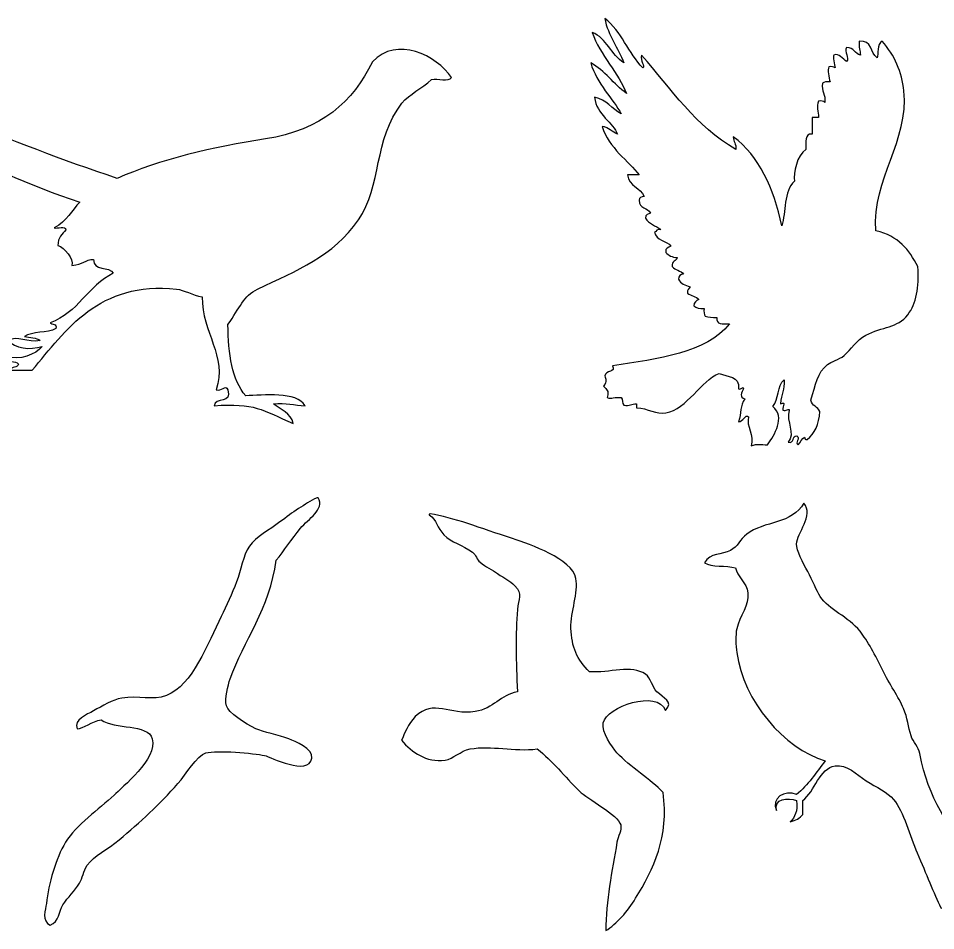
# Model space of a CAD drawing. Header units: centimetres. Extents: x -64 to 65, y -66 to 66.
# Drawn here: x -11.99 to -0.64, y 54.64 to 65.93 of the extents above; entities that cross this region are included whole.
import ezdxf

# ---------------------------------------------------------------- set-up
doc = ezdxf.new("R2010")
doc.units = ezdxf.units.CM
doc.header["$MEASUREMENT"] = 0
doc.layers.add('Layer 1', color=7, linetype='Continuous')

msp = doc.modelspace()

# ---------------------------------------------------------------- linework, layer by layer
at = {"layer": 'Layer 1'}
for points, knots in [([(-4.49535, 65.37902), (-4.56793, 65.56891), (-4.68858, 65.71075), (-4.73157, 65.93023), (-4.73157, 65.93023), (-4.52533, 65.77426), (-4.43825, 65.49909), (-4.25913, 65.31603), (-4.25913, 65.31603), (-4.23294, 65.33815), (-4.29612, 65.40411), (-4.27487, 65.47354), (-4.27487, 65.47354), (-3.91197, 65.05949), (-3.60209, 64.59245), (-3.10946, 64.3081), (-3.10946, 64.3081), (-3.09978, 64.38078), (-3.14483, 64.39875), (-3.14092, 64.46558), (-3.14092, 64.46558), (-2.81887, 64.22068), (-2.63975, 63.83286), (-2.54246, 63.36314), (-2.54246, 63.36314), (-2.48753, 63.52702), (-2.51801, 63.79192), (-2.38498, 63.91435), (-2.38498, 63.91435), (-2.39427, 64.01801), (-2.3573, 64.23587), (-2.24327, 64.30808), (-2.24327, 64.30808), (-2.24023, 64.39425), (-2.26388, 64.50718), (-2.1645, 64.49707), (-2.1645, 64.49707), (-2.1645, 64.56531), (-2.1645, 64.63357), (-2.1645, 64.7018), (-2.1645, 64.7018), (-2.13828, 64.7018), (-2.11201, 64.7018), (-2.08579, 64.7018), (-2.08579, 64.7018), (-2.08288, 64.77977), (-2.12132, 64.84071), (-2.08579, 64.90653), (-2.08579, 64.90653), (-2.04925, 64.91156), (-2.02533, 64.90402), (-2.007, 64.89079), (-2.007, 64.89079), (-1.99914, 64.98795), (-2.05066, 65.02565), (-2.03851, 65.12704), (-2.03851, 65.12704), (-2.01991, 65.14516), (-1.98284, 65.14485), (-1.944, 65.14281), (-1.944, 65.14281), (-1.95821, 65.20369), (-1.97543, 65.28584), (-1.9598, 65.3318), (-1.9598, 65.3318), (-1.92329, 65.3368), (-1.89929, 65.32926), (-1.88103, 65.31603), (-1.88103, 65.31603), (-1.89167, 65.35352), (-1.91222, 65.46211), (-1.89677, 65.47354), (-1.89677, 65.47354), (-1.83615, 65.51029), (-1.78652, 65.42163), (-1.73926, 65.39477), (-1.73926, 65.39477), (-1.69968, 65.43689), (-1.77514, 65.52217), (-1.73926, 65.56802), (-1.73926, 65.56802), (-1.6456, 65.57244), (-1.63792, 65.49089), (-1.56604, 65.47354), (-1.56604, 65.47354), (-1.57382, 65.52876), (-1.58951, 65.57604), (-1.58184, 65.64679), (-1.58184, 65.64679), (-1.4228, 65.66407), (-1.44463, 65.5005), (-1.36136, 65.44206), (-1.36136, 65.44206), (-1.34332, 65.47984), (-1.36914, 65.61864), (-1.29834, 65.64679), (-1.29834, 65.64679), (-1.14441, 65.47394), (-1.05469, 65.2655), (-1.03061, 65.03259), (-1.03061, 65.03259), (-0.9661, 64.40754), (-1.4196, 63.95383), (-1.37711, 63.30018), (-1.37711, 63.30018), (-1.09271, 63.23835), (-0.96828, 63.06391), (-0.85736, 62.8592), (-0.85736, 62.8592), (-0.83916, 62.5975), (-0.87324, 62.40351), (-0.98338, 62.26074), (-0.98338, 62.26074), (-1.10797, 62.09926), (-1.29411, 62.11525), (-1.5031, 62.00875), (-1.5031, 62.00875), (-1.61412, 61.95218), (-1.68368, 61.82709), (-1.77083, 61.75676), (-1.77083, 61.75676), (-1.83343, 61.70625), (-1.92752, 61.68371), (-1.97556, 61.64651), (-1.97556, 61.64651), (-2.10341, 61.5475), (-2.11844, 61.39431), (-2.18032, 61.20553), (-2.18032, 61.20553), (-2.16802, 61.1338), (-2.09523, 61.12261), (-2.07007, 61.06379), (-2.07007, 61.06379), (-2.07788, 60.90364), (-2.1336, 60.79135), (-2.22752, 60.71732), (-2.22752, 60.71732), (-2.25435, 60.71153), (-2.25726, 60.7296), (-2.25903, 60.74883), (-2.25903, 60.74883), (-2.2952, 60.72724), (-2.30967, 60.68395), (-2.33777, 60.65432), (-2.33777, 60.65432), (-2.38516, 60.67628), (-2.30504, 60.73584), (-2.35357, 60.76457), (-2.35357, 60.76457), (-2.41871, 60.76674), (-2.3782, 60.66323), (-2.46382, 60.6858), (-2.46382, 60.6858), (-2.36542, 60.79185), (-2.49451, 60.94155), (-2.44805, 61.07955), (-2.44805, 61.07955), (-2.45038, 61.11469), (-2.48776, 61.0591), (-2.52682, 61.07955), (-2.52682, 61.07955), (-2.5369, 61.14387), (-2.47777, 61.18911), (-2.55828, 61.15829), (-2.55828, 61.15829), (-2.54092, 61.28852), (-2.50669, 61.32781), (-2.51108, 61.45753), (-2.51108, 61.45753), (-2.5989, 61.38787), (-2.5782, 61.20969), (-2.65279, 61.1268), (-2.65279, 61.1268), (-2.49153, 60.9935), (-2.63414, 60.77231), (-2.71579, 60.65433), (-2.71579, 60.65433), (-2.80466, 60.64991), (-2.83655, 60.67269), (-2.92052, 60.63859), (-2.92052, 60.63859), (-2.87805, 60.76681), (-2.98571, 60.88595), (-2.95203, 61.0008), (-2.95203, 61.0008), (-2.99082, 61.03856), (-3.02106, 60.93415), (-3.078, 60.93783), (-3.078, 60.93783), (-3.03392, 61.04903), (-3.06432, 61.13743), (-2.99923, 61.2213), (-2.99923, 61.2213), (-3.06765, 61.23426), (-3.0395, 61.30221), (-3.01503, 61.34729), (-3.01503, 61.34729), (-3.01881, 61.38788), (-3.04207, 61.32565), (-3.078, 61.34729), (-3.078, 61.34729), (-3.05482, 61.51218), (-3.22159, 61.48715), (-3.31422, 61.53628), (-3.31422, 61.53628), (-3.54308, 61.44902), (-3.71041, 61.09313), (-3.97568, 61.04804), (-3.97568, 61.04804), (-4.09443, 61.02785), (-4.19645, 61.10508), (-4.33789, 61.11104), (-4.33789, 61.11104), (-4.33789, 61.12681), (-4.33789, 61.14253), (-4.33789, 61.15829), (-4.33789, 61.15829), (-4.40083, 61.16353), (-4.42533, 61.13022), (-4.4954, 61.14255), (-4.4954, 61.14255), (-4.51725, 61.16268), (-4.505, 61.21692), (-4.52686, 61.23706), (-4.52686, 61.23706), (-4.60594, 61.24741), (-4.65402, 61.21724), (-4.70014, 61.23706), (-4.70014, 61.23706), (-4.68135, 61.33668), (-4.704, 61.32466), (-4.74739, 61.3788), (-4.74739, 61.3788), (-4.69466, 61.44225), (-4.72532, 61.46749), (-4.73159, 61.50479), (-4.73159, 61.50479), (-4.72582, 61.57768), (-4.58408, 61.54474), (-4.63708, 61.63078), (-4.63708, 61.63078), (-4.06817, 61.71804), (-3.47746, 61.7836), (-3.1882, 62.1505), (-3.1882, 62.1505), (-3.26866, 62.14878), (-3.35875, 62.1374), (-3.34571, 62.22924), (-3.34571, 62.22924), (-3.40307, 62.22437), (-3.44818, 62.23175), (-3.48742, 62.24501), (-3.48742, 62.24501), (-3.5056, 62.26361), (-3.50528, 62.30068), (-3.50322, 62.33949), (-3.50322, 62.33949), (-3.56484, 62.33036), (-3.59463, 62.35304), (-3.62921, 62.37098), (-3.62921, 62.37098), (-3.62905, 62.4181), (-3.60093, 62.43715), (-3.56621, 62.44975), (-3.56621, 62.44975), (-3.60246, 62.48698), (-3.66276, 62.50013), (-3.70792, 62.52846), (-3.70792, 62.52846), (-3.72144, 62.5787), (-3.68315, 62.57717), (-3.67646, 62.60723), (-3.67646, 62.60723), (-3.73313, 62.6293), (-3.79513, 62.64607), (-3.81817, 62.70171), (-3.81817, 62.70171), (-3.81626, 62.74179), (-3.79528, 62.76278), (-3.75517, 62.76471), (-3.75517, 62.76471), (-3.78853, 62.81009), (-3.86397, 62.81342), (-3.89693, 62.85919), (-3.89693, 62.85919), (-3.90857, 62.92859), (-3.84597, 62.9237), (-3.83393, 62.96944), (-3.83393, 62.96944), (-3.90002, 62.97161), (-3.94169, 62.99815), (-3.97564, 63.03244), (-3.97564, 63.03244), (-3.9885, 63.09255), (-3.94209, 63.0934), (-3.91264, 63.11121), (-3.91264, 63.11121), (-3.96569, 63.18413), (-4.09795, 63.17791), (-4.11737, 63.28443), (-4.11737, 63.28443), (-4.08734, 63.29112), (-4.08885, 63.32944), (-4.03863, 63.31592), (-4.03863, 63.31592), (-4.10028, 63.3645), (-4.18452, 63.39051), (-4.22762, 63.45766), (-4.22762, 63.45766), (-4.23495, 63.50703), (-4.18804, 63.50208), (-4.16462, 63.52066), (-4.16462, 63.52066), (-4.19867, 63.58633), (-4.30887, 63.57591), (-4.30633, 63.67817), (-4.30633, 63.67817), (-4.31115, 63.71971), (-4.27344, 63.71878), (-4.24336, 63.7254), (-4.24336, 63.7254), (-4.28503, 63.84123), (-4.43793, 63.84584), (-4.44809, 63.99316), (-4.44809, 63.99316), (-4.40084, 63.99316), (-4.35358, 63.99316), (-4.30633, 63.99316), (-4.30633, 63.99316), (-4.43047, 64.15784), (-4.68505, 64.32836), (-4.76308, 64.59162), (-4.76308, 64.59162), (-4.67762, 64.58257), (-4.64338, 64.52235), (-4.57406, 64.49714), (-4.57406, 64.49714), (-4.61952, 64.63549), (-4.8365, 64.73863), (-4.85756, 64.95386), (-4.85756, 64.95386), (-4.70984, 64.92309), (-4.64555, 64.80884), (-4.5268, 64.74913), (-4.5268, 64.74913), (-4.62435, 64.92463), (-4.83308, 65.12526), (-4.90478, 65.3791), (-4.90478, 65.3791), (-4.72695, 65.2839), (-4.62101, 65.11692), (-4.4638, 65.00112), (-4.4638, 65.00112), (-4.55423, 65.24144), (-4.7867, 65.47615), (-4.88904, 65.75709), (-4.88904, 65.75709), (-4.70413, 65.68472), (-4.65524, 65.47636), (-4.49535, 65.37902)], [0, 0, 0, 0, 0.01098901, 0.01098901, 0.01098901, 0.01098901, 0.02197802, 0.02197802, 0.02197802, 0.02197802, 0.03296703, 0.03296703, 0.03296703, 0.03296703, 0.04395604, 0.04395604, 0.04395604, 0.04395604, 0.05494505, 0.05494505, 0.05494505, 0.05494505, 0.06593407, 0.06593407, 0.06593407, 0.06593407, 0.07692308, 0.07692308, 0.07692308, 0.07692308, 0.08791209, 0.08791209, 0.08791209, 0.08791209, 0.0989011, 0.0989011, 0.0989011, 0.0989011, 0.10989011, 0.10989011, 0.10989011, 0.10989011, 0.12087912, 0.12087912, 0.12087912, 0.12087912, 0.13186813, 0.13186813, 0.13186813, 0.13186813, 0.14285714, 0.14285714, 0.14285714, 0.14285714, 0.15384615, 0.15384615, 0.15384615, 0.15384615, 0.16483516, 0.16483516, 0.16483516, 0.16483516, 0.17582418, 0.17582418, 0.17582418, 0.17582418, 0.18681319, 0.18681319, 0.18681319, 0.18681319, 0.1978022, 0.1978022, 0.1978022, 0.1978022, 0.20879121, 0.20879121, 0.20879121, 0.20879121, 0.21978022, 0.21978022, 0.21978022, 0.21978022, 0.23076923, 0.23076923, 0.23076923, 0.23076923, 0.24175824, 0.24175824, 0.24175824, 0.24175824, 0.25274725, 0.25274725, 0.25274725, 0.25274725, 0.26373626, 0.26373626, 0.26373626, 0.26373626, 0.27472527, 0.27472527, 0.27472527, 0.27472527, 0.28571429, 0.28571429, 0.28571429, 0.28571429, 0.2967033, 0.2967033, 0.2967033, 0.2967033, 0.30769231, 0.30769231, 0.30769231, 0.30769231, 0.31868132, 0.31868132, 0.31868132, 0.31868132, 0.32967033, 0.32967033, 0.32967033, 0.32967033, 0.34065934, 0.34065934, 0.34065934, 0.34065934, 0.35164835, 0.35164835, 0.35164835, 0.35164835, 0.36263736, 0.36263736, 0.36263736, 0.36263736, 0.37362637, 0.37362637, 0.37362637, 0.37362637, 0.38461538, 0.38461538, 0.38461538, 0.38461538, 0.3956044, 0.3956044, 0.3956044, 0.3956044, 0.40659341, 0.40659341, 0.40659341, 0.40659341, 0.41758242, 0.41758242, 0.41758242, 0.41758242, 0.42857143, 0.42857143, 0.42857143, 0.42857143, 0.43956044, 0.43956044, 0.43956044, 0.43956044, 0.45054945, 0.45054945, 0.45054945, 0.45054945, 0.46153846, 0.46153846, 0.46153846, 0.46153846, 0.47252747, 0.47252747, 0.47252747, 0.47252747, 0.48351648, 0.48351648, 0.48351648, 0.48351648, 0.49450549, 0.49450549, 0.49450549, 0.49450549, 0.50549451, 0.50549451, 0.50549451, 0.50549451, 0.51648352, 0.51648352, 0.51648352, 0.51648352, 0.52747253, 0.52747253, 0.52747253, 0.52747253, 0.53846154, 0.53846154, 0.53846154, 0.53846154, 0.54945055, 0.54945055, 0.54945055, 0.54945055, 0.56043956, 0.56043956, 0.56043956, 0.56043956, 0.57142857, 0.57142857, 0.57142857, 0.57142857, 0.58241758, 0.58241758, 0.58241758, 0.58241758, 0.59340659, 0.59340659, 0.59340659, 0.59340659, 0.6043956, 0.6043956, 0.6043956, 0.6043956, 0.61538462, 0.61538462, 0.61538462, 0.61538462, 0.62637363, 0.62637363, 0.62637363, 0.62637363, 0.63736264, 0.63736264, 0.63736264, 0.63736264, 0.64835165, 0.64835165, 0.64835165, 0.64835165, 0.65934066, 0.65934066, 0.65934066, 0.65934066, 0.67032967, 0.67032967, 0.67032967, 0.67032967, 0.68131868, 0.68131868, 0.68131868, 0.68131868, 0.69230769, 0.69230769, 0.69230769, 0.69230769, 0.7032967, 0.7032967, 0.7032967, 0.7032967, 0.71428571, 0.71428571, 0.71428571, 0.71428571, 0.72527473, 0.72527473, 0.72527473, 0.72527473, 0.73626374, 0.73626374, 0.73626374, 0.73626374, 0.74725275, 0.74725275, 0.74725275, 0.74725275, 0.75824176, 0.75824176, 0.75824176, 0.75824176, 0.76923077, 0.76923077, 0.76923077, 0.76923077, 0.78021978, 0.78021978, 0.78021978, 0.78021978, 0.79120879, 0.79120879, 0.79120879, 0.79120879, 0.8021978, 0.8021978, 0.8021978, 0.8021978, 0.81318681, 0.81318681, 0.81318681, 0.81318681, 0.82417582, 0.82417582, 0.82417582, 0.82417582, 0.83516484, 0.83516484, 0.83516484, 0.83516484, 0.84615385, 0.84615385, 0.84615385, 0.84615385, 0.85714286, 0.85714286, 0.85714286, 0.85714286, 0.86813187, 0.86813187, 0.86813187, 0.86813187, 0.87912088, 0.87912088, 0.87912088, 0.87912088, 0.89010989, 0.89010989, 0.89010989, 0.89010989, 0.9010989, 0.9010989, 0.9010989, 0.9010989, 0.91208791, 0.91208791, 0.91208791, 0.91208791, 0.92307692, 0.92307692, 0.92307692, 0.92307692, 0.93406593, 0.93406593, 0.93406593, 0.93406593, 0.94505495, 0.94505495, 0.94505495, 0.94505495, 0.95604396, 0.95604396, 0.95604396, 0.95604396, 0.96703297, 0.96703297, 0.96703297, 0.96703297, 0.97802198, 0.97802198, 0.97802198, 0.97802198, 1, 1, 1, 1]), ([(-13.69915, 64.85522), (-13.99683, 65.07943), (-14.5069, 65.09125), (-14.84898, 65.27112), (-14.84898, 65.27112), (-13.31183, 65.00601), (-12.12266, 64.39294), (-10.76331, 63.95), (-10.76331, 63.95), (-10.25354, 64.17849), (-9.56583, 64.34206), (-8.92837, 64.43929), (-8.92837, 64.43929), (-8.2422, 64.54396), (-7.84048, 64.89768), (-7.60731, 65.39343), (-7.60731, 65.39343), (-7.30195, 65.7149), (-6.81142, 65.47188), (-6.62867, 65.19772), (-6.62867, 65.19772), (-6.66264, 65.14192), (-6.79898, 65.18859), (-6.87336, 65.17325), (-6.87336, 65.17325), (-6.99427, 65.06244), (-7.14996, 64.99317), (-7.24031, 64.87967), (-7.24031, 64.87967), (-7.59411, 64.43517), (-7.48854, 63.85452), (-7.77858, 63.43624), (-7.77858, 63.43624), (-8.0941, 62.98108), (-8.53817, 62.81397), (-9.02625, 62.57992), (-9.02625, 62.57992), (-9.20342, 62.49499), (-9.24575, 62.34941), (-9.39331, 62.13955), (-9.39331, 62.13955), (-9.39162, 61.77424), (-9.3437, 61.45521), (-9.1731, 61.2588), (-9.1731, 61.2588), (-8.96212, 61.26769), (-8.53966, 61.31553), (-8.4392, 61.13646), (-8.4392, 61.13646), (-8.57181, 61.14244), (-8.67722, 61.1757), (-8.83057, 61.16093), (-8.83057, 61.16093), (-8.74336, 61.08502), (-8.61401, 61.05126), (-8.58594, 60.91627), (-8.58594, 60.91627), (-8.96911, 61.08608), (-9.06732, 61.1718), (-9.56455, 61.13646), (-9.56455, 61.13646), (-9.55233, 61.24655), (-9.34114, 61.15773), (-9.39331, 61.33217), (-9.39331, 61.33217), (-9.42342, 61.40652), (-9.47739, 61.30566), (-9.5401, 61.33217), (-9.5401, 61.33217), (-9.39722, 61.75151), (-9.71943, 62.04358), (-9.71136, 62.48202), (-9.71136, 62.48202), (-9.83495, 62.50335), (-9.93843, 62.5705), (-10.02934, 62.57986), (-10.02934, 62.57986), (-10.99168, 62.67926), (-11.39864, 62.07136), (-11.8153, 61.57682), (-11.8153, 61.57682), (-11.90507, 61.57682), (-11.99469, 61.57682), (-12.08449, 61.57682), (-12.08449, 61.57682), (-12.07772, 61.62714), (-11.99334, 61.59984), (-11.98657, 61.65019), (-11.98657, 61.65019), (-12.01168, 61.70668), (-12.1504, 61.6495), (-12.13336, 61.74806), (-12.13336, 61.74806), (-11.97802, 61.68853), (-11.76924, 61.77092), (-11.69301, 61.8704), (-11.69301, 61.8704), (-11.84266, 61.82209), (-12.0353, 61.8455), (-12.10891, 61.94377), (-12.10891, 61.94377), (-12.00974, 62.00933), (-11.8674, 61.90879), (-11.71746, 61.94377), (-11.71746, 61.94377), (-11.7603, 61.98245), (-11.84782, 61.97653), (-11.91323, 61.99274), (-11.91323, 61.99274), (-11.81523, 62.05788), (-11.62819, 62.03391), (-11.52178, 62.09058), (-11.52178, 62.09058), (-11.50487, 62.15633), (-11.57234, 62.13783), (-11.59518, 62.16395), (-11.59518, 62.16395), (-11.24799, 62.28161), (-11.12761, 62.6261), (-10.8123, 62.77556), (-10.8123, 62.77556), (-10.85921, 62.86726), (-11.06553, 62.79956), (-11.05688, 62.94685), (-11.05688, 62.94685), (-11.16054, 62.94838), (-11.18362, 62.88327), (-11.32607, 62.87348), (-11.32607, 62.87348), (-11.29421, 62.9501), (-11.42296, 63.09774), (-11.49733, 63.11811), (-11.49733, 63.11811), (-11.50066, 63.21931), (-11.44166, 63.25821), (-11.39941, 63.31382), (-11.39941, 63.31382), (-11.40245, 63.36785), (-11.50321, 63.32422), (-11.54623, 63.33829), (-11.54623, 63.33829), (-11.37758, 63.42396), (-11.33263, 63.55202), (-11.22817, 63.65635), (-11.22817, 63.65635), (-12.50341, 64.06923), (-13.48459, 64.77617), (-14.87347, 65.07531), (-14.87347, 65.07531), (-14.49126, 65.09054), (-14.06544, 64.93751), (-13.69915, 64.85522)], [0, 0, 0, 0, 0.02564103, 0.02564103, 0.02564103, 0.02564103, 0.05128205, 0.05128205, 0.05128205, 0.05128205, 0.07692308, 0.07692308, 0.07692308, 0.07692308, 0.1025641, 0.1025641, 0.1025641, 0.1025641, 0.12820513, 0.12820513, 0.12820513, 0.12820513, 0.15384615, 0.15384615, 0.15384615, 0.15384615, 0.17948718, 0.17948718, 0.17948718, 0.17948718, 0.20512821, 0.20512821, 0.20512821, 0.20512821, 0.23076923, 0.23076923, 0.23076923, 0.23076923, 0.25641026, 0.25641026, 0.25641026, 0.25641026, 0.28205128, 0.28205128, 0.28205128, 0.28205128, 0.30769231, 0.30769231, 0.30769231, 0.30769231, 0.33333333, 0.33333333, 0.33333333, 0.33333333, 0.35897436, 0.35897436, 0.35897436, 0.35897436, 0.38461538, 0.38461538, 0.38461538, 0.38461538, 0.41025641, 0.41025641, 0.41025641, 0.41025641, 0.43589744, 0.43589744, 0.43589744, 0.43589744, 0.46153846, 0.46153846, 0.46153846, 0.46153846, 0.48717949, 0.48717949, 0.48717949, 0.48717949, 0.51282051, 0.51282051, 0.51282051, 0.51282051, 0.53846154, 0.53846154, 0.53846154, 0.53846154, 0.56410256, 0.56410256, 0.56410256, 0.56410256, 0.58974359, 0.58974359, 0.58974359, 0.58974359, 0.61538462, 0.61538462, 0.61538462, 0.61538462, 0.64102564, 0.64102564, 0.64102564, 0.64102564, 0.66666667, 0.66666667, 0.66666667, 0.66666667, 0.69230769, 0.69230769, 0.69230769, 0.69230769, 0.71794872, 0.71794872, 0.71794872, 0.71794872, 0.74358974, 0.74358974, 0.74358974, 0.74358974, 0.76923077, 0.76923077, 0.76923077, 0.76923077, 0.79487179, 0.79487179, 0.79487179, 0.79487179, 0.82051282, 0.82051282, 0.82051282, 0.82051282, 0.84615385, 0.84615385, 0.84615385, 0.84615385, 0.87179487, 0.87179487, 0.87179487, 0.87179487, 0.8974359, 0.8974359, 0.8974359, 0.8974359, 0.92307692, 0.92307692, 0.92307692, 0.92307692, 0.94871795, 0.94871795, 0.94871795, 0.94871795, 1, 1, 1, 1]), ([(-8.27619, 59.99827), (-8.19536, 59.84719), (-8.39949, 59.73752), (-8.49733, 59.61917), (-8.49733, 59.61917), (-8.60517, 59.4887), (-8.70114, 59.33535), (-8.79745, 59.22428), (-8.79745, 59.22428), (-8.87354, 58.62722), (-9.20369, 58.2264), (-9.36612, 57.75526), (-9.36612, 57.75526), (-9.39369, 57.67512), (-9.43893, 57.51343), (-9.41348, 57.42353), (-9.41348, 57.42353), (-9.38972, 57.33947), (-9.17842, 57.19861), (-9.05021, 57.13921), (-9.05021, 57.13921), (-8.96128, 57.09804), (-8.76623, 57.06269), (-8.6395, 57.01284), (-8.6395, 57.01284), (-8.56306, 56.98276), (-8.33634, 56.89526), (-8.35518, 56.77591), (-8.35518, 56.77591), (-8.39227, 56.54067), (-8.87572, 56.79507), (-8.93964, 56.8075), (-8.93964, 56.8075), (-9.07651, 56.83417), (-9.52778, 56.87896), (-9.66624, 56.83909), (-9.66624, 56.83909), (-9.78215, 56.8057), (-9.91101, 56.57649), (-10.01374, 56.45997), (-10.01374, 56.45997), (-10.24144, 56.20174), (-10.48086, 55.98211), (-10.74039, 55.76494), (-10.74039, 55.76494), (-10.8793, 55.64871), (-11.05384, 55.5673), (-11.13528, 55.44903), (-11.13528, 55.44903), (-11.1832, 55.37942), (-11.1932, 55.29031), (-11.23008, 55.22789), (-11.23008, 55.22789), (-11.2894, 55.12724), (-11.37761, 55.05549), (-11.4354, 54.95936), (-11.4354, 54.95936), (-11.48424, 54.87811), (-11.48215, 54.75515), (-11.59336, 54.70663), (-11.59336, 54.70663), (-11.70398, 54.75941), (-11.64958, 54.90274), (-11.64077, 54.97516), (-11.64077, 54.97516), (-11.61085, 55.22101), (-11.52501, 55.53338), (-11.40384, 55.73338), (-11.40384, 55.73338), (-11.27369, 55.94817), (-10.98852, 56.13965), (-10.80358, 56.31784), (-10.80358, 56.31784), (-10.71016, 56.40782), (-10.25875, 56.77187), (-10.32968, 57.01285), (-10.32968, 57.01285), (-10.38694, 57.20732), (-10.79749, 57.12503), (-10.96156, 57.24981), (-10.96156, 57.24981), (-11.0712, 57.23076), (-11.18579, 57.14025), (-11.26165, 57.13924), (-11.26165, 57.13924), (-11.30121, 57.25124), (-11.14338, 57.3122), (-11.05628, 57.36038), (-11.05628, 57.36038), (-10.94957, 57.41946), (-10.81942, 57.50019), (-10.7088, 57.51834), (-10.7088, 57.51834), (-10.49906, 57.55276), (-10.32335, 57.48556), (-10.15595, 57.54993), (-10.15595, 57.54993), (-9.83104, 57.67487), (-9.64245, 58.19964), (-9.47674, 58.52929), (-9.47674, 58.52929), (-9.41083, 58.66034), (-9.34498, 58.80837), (-9.28717, 58.9558), (-9.28717, 58.9558), (-9.23185, 59.0969), (-9.20782, 59.28259), (-9.12921, 59.3981), (-9.12921, 59.3981), (-9.05021, 59.51412), (-8.87772, 59.60069), (-8.75009, 59.69822), (-8.75009, 59.69822), (-8.59232, 59.81882), (-8.44958, 59.91661), (-8.29202, 59.99834), (-8.29202, 59.99834), (-8.28672, 59.99827), (-8.28146, 59.99827), (-8.27619, 59.99827)], [0, 0, 0, 0, 0.03225806, 0.03225806, 0.03225806, 0.03225806, 0.06451613, 0.06451613, 0.06451613, 0.06451613, 0.09677419, 0.09677419, 0.09677419, 0.09677419, 0.12903226, 0.12903226, 0.12903226, 0.12903226, 0.16129032, 0.16129032, 0.16129032, 0.16129032, 0.19354839, 0.19354839, 0.19354839, 0.19354839, 0.22580645, 0.22580645, 0.22580645, 0.22580645, 0.25806452, 0.25806452, 0.25806452, 0.25806452, 0.29032258, 0.29032258, 0.29032258, 0.29032258, 0.32258065, 0.32258065, 0.32258065, 0.32258065, 0.35483871, 0.35483871, 0.35483871, 0.35483871, 0.38709677, 0.38709677, 0.38709677, 0.38709677, 0.41935484, 0.41935484, 0.41935484, 0.41935484, 0.4516129, 0.4516129, 0.4516129, 0.4516129, 0.48387097, 0.48387097, 0.48387097, 0.48387097, 0.51612903, 0.51612903, 0.51612903, 0.51612903, 0.5483871, 0.5483871, 0.5483871, 0.5483871, 0.58064516, 0.58064516, 0.58064516, 0.58064516, 0.61290323, 0.61290323, 0.61290323, 0.61290323, 0.64516129, 0.64516129, 0.64516129, 0.64516129, 0.67741935, 0.67741935, 0.67741935, 0.67741935, 0.70967742, 0.70967742, 0.70967742, 0.70967742, 0.74193548, 0.74193548, 0.74193548, 0.74193548, 0.77419355, 0.77419355, 0.77419355, 0.77419355, 0.80645161, 0.80645161, 0.80645161, 0.80645161, 0.83870968, 0.83870968, 0.83870968, 0.83870968, 0.87096774, 0.87096774, 0.87096774, 0.87096774, 0.90322581, 0.90322581, 0.90322581, 0.90322581, 0.93548387, 0.93548387, 0.93548387, 0.93548387, 1, 1, 1, 1]), ([(0.02969, 54.78486), (-0.20883, 54.73226), (-0.39989, 54.85791), (-0.57128, 54.92355), (-0.57128, 54.92355), (-0.66169, 55.1031), (-0.7531, 55.34278), (-0.86409, 55.60157), (-0.86409, 55.60157), (-0.95405, 55.81141), (-1.03528, 56.11248), (-1.15685, 56.26417), (-1.15685, 56.26417), (-1.22842, 56.35349), (-1.37481, 56.41461), (-1.49586, 56.49531), (-1.49586, 56.49531), (-1.61744, 56.57635), (-1.73621, 56.70153), (-1.88115, 56.68023), (-1.88115, 56.68023), (-2.07321, 56.65203), (-2.13327, 56.36172), (-2.28178, 56.24877), (-2.28178, 56.24877), (-2.28178, 56.19225), (-2.28178, 56.13577), (-2.28178, 56.07925), (-2.28178, 56.07925), (-2.31536, 56.03065), (-2.37132, 56.00437), (-2.43587, 55.98678), (-2.43587, 55.98678), (-2.37832, 56.04221), (-2.34258, 56.11947), (-2.35882, 56.24874), (-2.35882, 56.24874), (-2.46449, 56.28922), (-2.64306, 56.2788), (-2.60536, 56.12544), (-2.60536, 56.12544), (-2.67987, 56.2816), (-2.50238, 56.38611), (-2.35882, 56.32576), (-2.35882, 56.32576), (-2.21592, 56.43969), (-2.11509, 56.59574), (-2.00438, 56.74184), (-2.00438, 56.74184), (-2.51476, 56.89472), (-3.01504, 57.48053), (-3.09843, 58.08248), (-3.09843, 58.08248), (-3.11031, 58.16802), (-3.11565, 58.30129), (-3.09843, 58.37527), (-3.09843, 58.37527), (-3.06086, 58.53698), (-2.94198, 58.66401), (-2.95976, 58.82215), (-2.95976, 58.82215), (-2.97304, 58.94071), (-3.09398, 59.02376), (-3.11385, 59.13034), (-3.11385, 59.13034), (-3.2291, 59.16402), (-3.40947, 59.13264), (-3.49911, 59.19199), (-3.49911, 59.19199), (-3.42175, 59.3182), (-3.2884, 59.28788), (-3.1755, 59.34608), (-3.1755, 59.34608), (-3.08684, 59.39183), (-3.05858, 59.48208), (-2.97516, 59.5464), (-2.97516, 59.5464), (-2.76146, 59.71129), (-2.40824, 59.66975), (-2.26631, 59.93163), (-2.26631, 59.93163), (-2.14164, 59.77418), (-2.3536, 59.5633), (-2.35878, 59.42313), (-2.35878, 59.42313), (-2.36137, 59.35238), (-2.27731, 59.18778), (-2.22009, 59.08412), (-2.22009, 59.08412), (-2.16043, 58.97598), (-2.11153, 58.84531), (-2.066, 58.77596), (-2.066, 58.77596), (-1.95675, 58.60959), (-1.71921, 58.52805), (-1.5729, 58.34448), (-1.5729, 58.34448), (-1.4812, 58.22941), (-1.37952, 58.04402), (-1.29554, 57.86677), (-1.29554, 57.86677), (-1.21294, 57.69246), (-1.09311, 57.53056), (-1.03358, 57.38906), (-1.03358, 57.38906), (-0.98519, 57.27412), (-0.97818, 57.15895), (-0.94111, 57.05005), (-0.94111, 57.05005), (-0.91661, 56.97798), (-0.84684, 56.90844), (-0.83324, 56.83431), (-0.83324, 56.83431), (-0.72915, 56.26696), (-0.47084, 55.93195), (-0.18604, 55.53992), (-0.18604, 55.53992), (-0.01656, 55.30662), (0.14536, 55.1239), (0.02969, 54.78486)], [0, 0, 0, 0, 0.03225806, 0.03225806, 0.03225806, 0.03225806, 0.06451613, 0.06451613, 0.06451613, 0.06451613, 0.09677419, 0.09677419, 0.09677419, 0.09677419, 0.12903226, 0.12903226, 0.12903226, 0.12903226, 0.16129032, 0.16129032, 0.16129032, 0.16129032, 0.19354839, 0.19354839, 0.19354839, 0.19354839, 0.22580645, 0.22580645, 0.22580645, 0.22580645, 0.25806452, 0.25806452, 0.25806452, 0.25806452, 0.29032258, 0.29032258, 0.29032258, 0.29032258, 0.32258065, 0.32258065, 0.32258065, 0.32258065, 0.35483871, 0.35483871, 0.35483871, 0.35483871, 0.38709677, 0.38709677, 0.38709677, 0.38709677, 0.41935484, 0.41935484, 0.41935484, 0.41935484, 0.4516129, 0.4516129, 0.4516129, 0.4516129, 0.48387097, 0.48387097, 0.48387097, 0.48387097, 0.51612903, 0.51612903, 0.51612903, 0.51612903, 0.5483871, 0.5483871, 0.5483871, 0.5483871, 0.58064516, 0.58064516, 0.58064516, 0.58064516, 0.61290323, 0.61290323, 0.61290323, 0.61290323, 0.64516129, 0.64516129, 0.64516129, 0.64516129, 0.67741935, 0.67741935, 0.67741935, 0.67741935, 0.70967742, 0.70967742, 0.70967742, 0.70967742, 0.74193548, 0.74193548, 0.74193548, 0.74193548, 0.77419355, 0.77419355, 0.77419355, 0.77419355, 0.80645161, 0.80645161, 0.80645161, 0.80645161, 0.83870968, 0.83870968, 0.83870968, 0.83870968, 0.87096774, 0.87096774, 0.87096774, 0.87096774, 0.90322581, 0.90322581, 0.90322581, 0.90322581, 0.93548387, 0.93548387, 0.93548387, 0.93548387, 1, 1, 1, 1]), ([(-4.91913, 57.84347), (-4.67503, 57.82323), (-4.40033, 57.93787), (-4.22608, 57.81267), (-4.22608, 57.81267), (-4.1621, 57.76669), (-4.14176, 57.65233), (-4.08749, 57.59706), (-4.08749, 57.59706), (-4.00991, 57.51803), (-3.87032, 57.47916), (-3.9797, 57.36605), (-3.9797, 57.36605), (-4.07953, 57.63225), (-4.71281, 57.40754), (-4.74974, 57.21204), (-4.74974, 57.21204), (-4.77215, 57.09364), (-4.64573, 56.9169), (-4.58035, 56.84242), (-4.58035, 56.84242), (-4.42385, 56.66425), (-4.15585, 56.51206), (-4.01049, 56.34958), (-4.01049, 56.34958), (-3.93104, 55.80367), (-4.13162, 55.3952), (-4.34934, 55.04047), (-4.34934, 55.04047), (-4.44692, 54.88143), (-4.58273, 54.72101), (-4.71896, 54.64005), (-4.71896, 54.64005), (-4.71581, 55.00398), (-4.6426, 55.37996), (-4.58034, 55.73352), (-4.58034, 55.73352), (-4.56663, 55.81147), (-4.51901, 55.88214), (-4.53412, 55.94913), (-4.53412, 55.94913), (-4.56055, 56.06634), (-4.95597, 56.2797), (-5.04238, 56.36495), (-5.04238, 56.36495), (-5.23367, 56.55376), (-5.37811, 56.73973), (-5.56604, 56.88861), (-5.56604, 56.88861), (-5.85997, 56.85331), (-6.1332, 56.93605), (-6.39768, 56.88861), (-6.39768, 56.88861), (-6.51706, 56.86718), (-6.60985, 56.76182), (-6.70571, 56.74999), (-6.70571, 56.74999), (-6.94378, 56.72062), (-7.11841, 56.8458), (-7.24475, 56.9964), (-7.24475, 56.9964), (-7.21131, 57.07231), (-7.16199, 57.20293), (-7.07536, 57.28903), (-7.07536, 57.28903), (-6.8521, 57.51078), (-6.64766, 57.30133), (-6.33611, 57.35063), (-6.33611, 57.35063), (-6.10193, 57.38767), (-6.02361, 57.55828), (-5.81245, 57.59704), (-5.81245, 57.59704), (-5.82822, 57.96568), (-5.83825, 58.31914), (-5.81245, 58.61352), (-5.81245, 58.61352), (-5.80086, 58.74597), (-5.73987, 58.80447), (-5.84327, 58.90612), (-5.84327, 58.90612), (-5.91934, 58.98089), (-5.95987, 58.99158), (-6.05888, 59.06013), (-6.05888, 59.06013), (-6.11865, 59.10151), (-6.20869, 59.14525), (-6.27449, 59.19875), (-6.27449, 59.19875), (-6.31254, 59.22968), (-6.32518, 59.2917), (-6.36691, 59.32197), (-6.36691, 59.32197), (-6.48931, 59.41079), (-6.63385, 59.44751), (-6.72111, 59.53758), (-6.72111, 59.53758), (-6.80615, 59.6254), (-6.80652, 59.72303), (-6.90595, 59.78399), (-6.90595, 59.78399), (-6.90873, 59.79711), (-6.89989, 59.79852), (-6.89052, 59.79942), (-6.89052, 59.79942), (-6.61276, 59.75359), (-6.26989, 59.62427), (-5.87404, 59.49139), (-5.87404, 59.49139), (-5.6474, 59.4153), (-5.14069, 59.24525), (-5.08862, 58.99858), (-5.08862, 58.99858), (-5.05153, 58.82295), (-5.15736, 58.5871), (-5.15022, 58.38252), (-5.15022, 58.38252), (-5.14204, 58.15015), (-5.07563, 57.9963), (-4.91913, 57.84347)], [0, 0, 0, 0, 0.03225806, 0.03225806, 0.03225806, 0.03225806, 0.06451613, 0.06451613, 0.06451613, 0.06451613, 0.09677419, 0.09677419, 0.09677419, 0.09677419, 0.12903226, 0.12903226, 0.12903226, 0.12903226, 0.16129032, 0.16129032, 0.16129032, 0.16129032, 0.19354839, 0.19354839, 0.19354839, 0.19354839, 0.22580645, 0.22580645, 0.22580645, 0.22580645, 0.25806452, 0.25806452, 0.25806452, 0.25806452, 0.29032258, 0.29032258, 0.29032258, 0.29032258, 0.32258065, 0.32258065, 0.32258065, 0.32258065, 0.35483871, 0.35483871, 0.35483871, 0.35483871, 0.38709677, 0.38709677, 0.38709677, 0.38709677, 0.41935484, 0.41935484, 0.41935484, 0.41935484, 0.4516129, 0.4516129, 0.4516129, 0.4516129, 0.48387097, 0.48387097, 0.48387097, 0.48387097, 0.51612903, 0.51612903, 0.51612903, 0.51612903, 0.5483871, 0.5483871, 0.5483871, 0.5483871, 0.58064516, 0.58064516, 0.58064516, 0.58064516, 0.61290323, 0.61290323, 0.61290323, 0.61290323, 0.64516129, 0.64516129, 0.64516129, 0.64516129, 0.67741935, 0.67741935, 0.67741935, 0.67741935, 0.70967742, 0.70967742, 0.70967742, 0.70967742, 0.74193548, 0.74193548, 0.74193548, 0.74193548, 0.77419355, 0.77419355, 0.77419355, 0.77419355, 0.80645161, 0.80645161, 0.80645161, 0.80645161, 0.83870968, 0.83870968, 0.83870968, 0.83870968, 0.87096774, 0.87096774, 0.87096774, 0.87096774, 0.90322581, 0.90322581, 0.90322581, 0.90322581, 0.93548387, 0.93548387, 0.93548387, 0.93548387, 1, 1, 1, 1])]:
    msp.add_open_spline(points, degree=3, knots=knots, dxfattribs=at)

doc.saveas('drawing.dxf')
